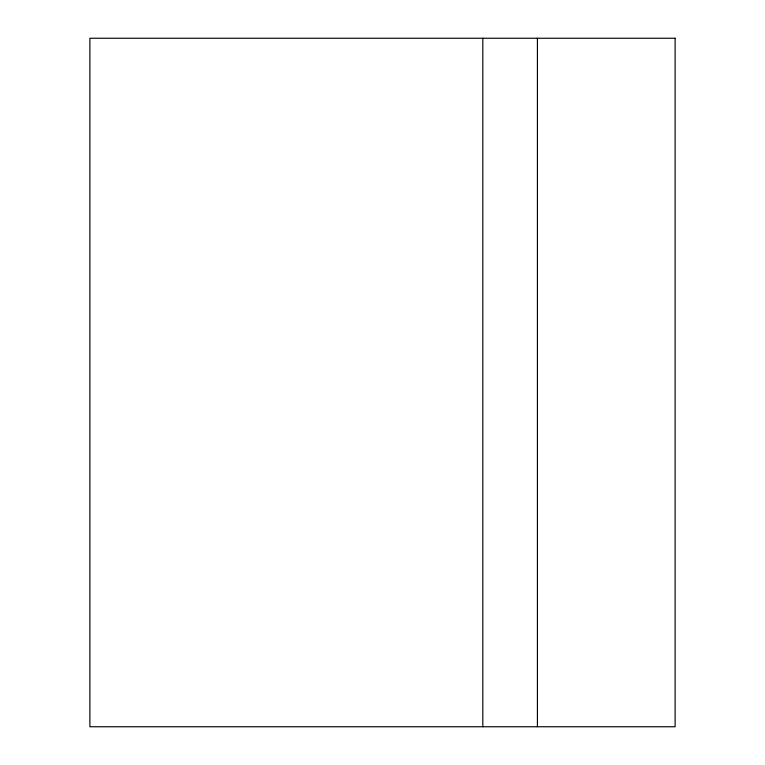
<?xml version="1.0" encoding="UTF-8"?>
<svg xmlns="http://www.w3.org/2000/svg" width="765" height="765" viewBox="0 0 765 765"><rect width="100%" height="100%" fill="white"/><g stroke="black" fill="none" stroke-linecap="round" stroke-linejoin="round"><path stroke-width="1.15" d="M537.413 38.25L537.413 726.75M482.82 38.25L482.82 726.75M675.113 38.25L89.888 38.25L89.888 726.75L675.113 726.75L675.113 38.25"/></g></svg>
